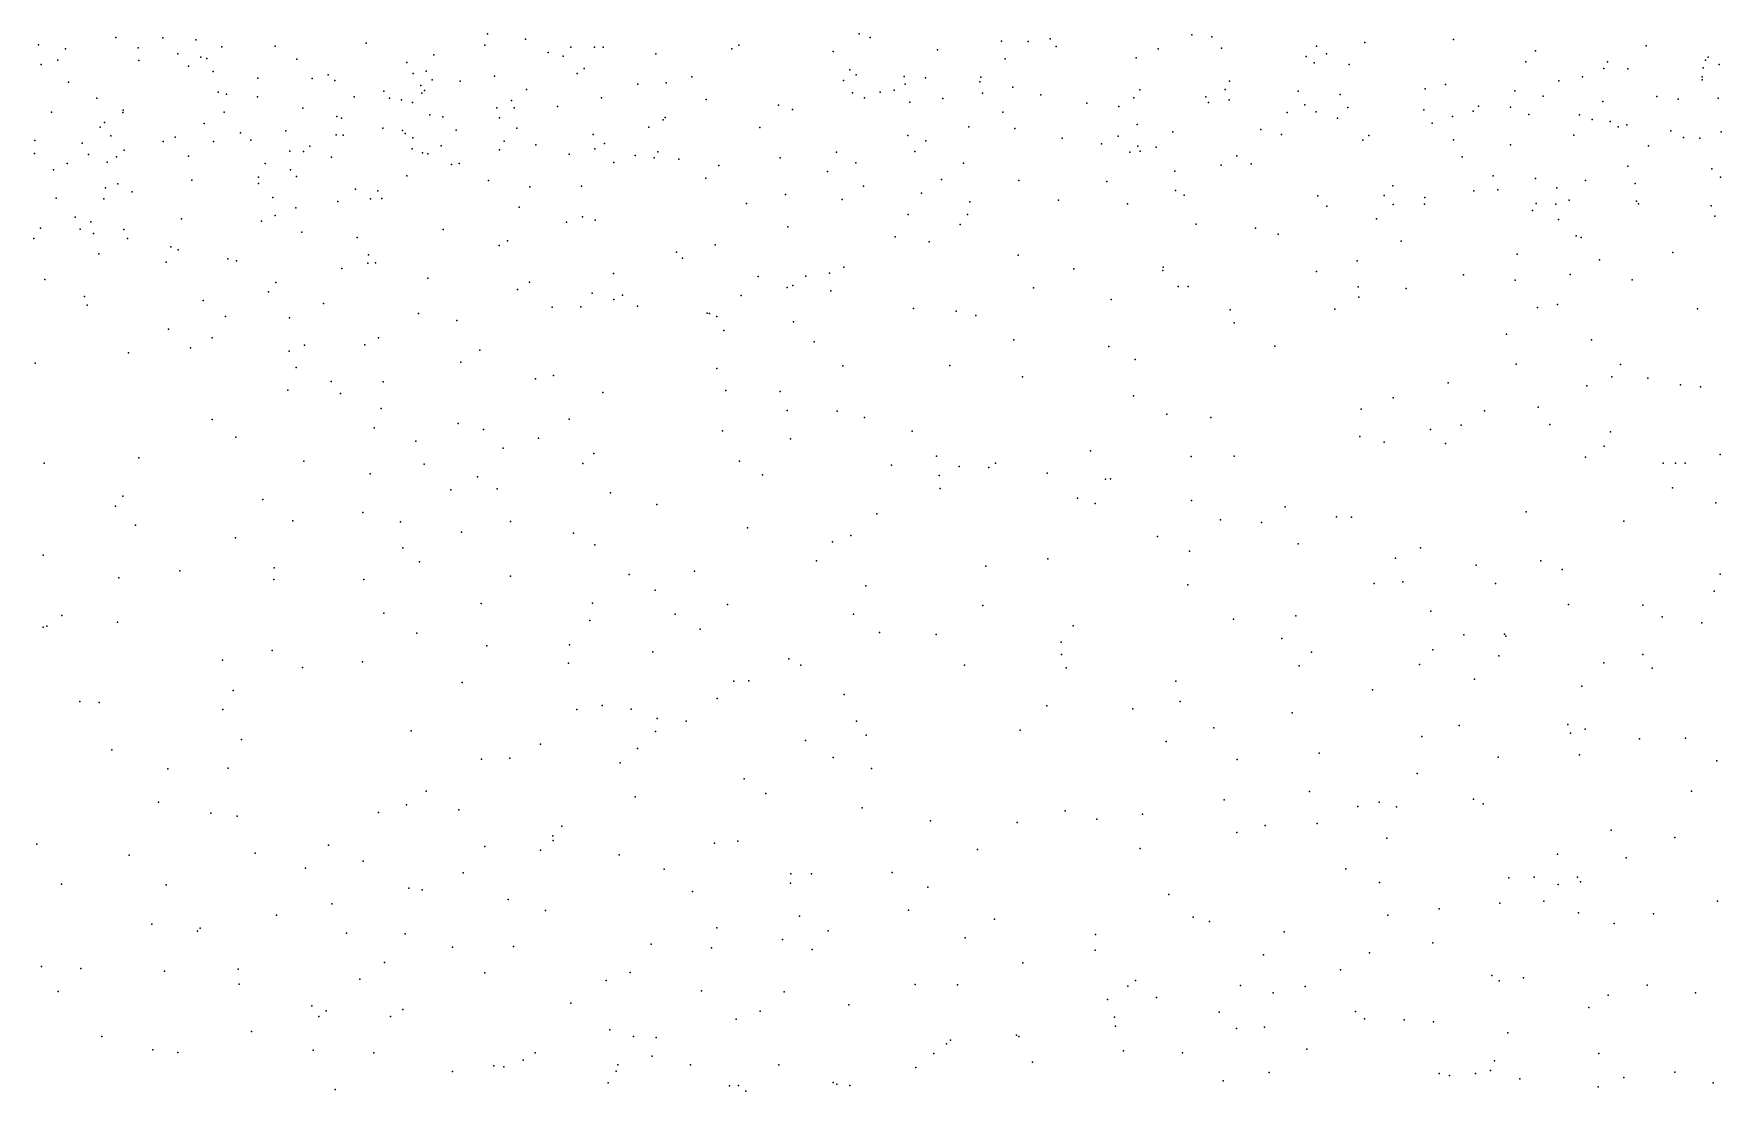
# Model space of a CAD drawing. Header units: metres. Extents: x -25 to 25, y -27.8 to 27.8.
# Drawn here: x 2.824 to 4.205, y -0.853 to 0.012 of the extents above; entities that cross this region are included whole.
import ezdxf

# ---------------------------------------------------------------- set-up
doc = ezdxf.new("R2010")
doc.units = ezdxf.units.M

msp = doc.modelspace()

# ---------------------------------------------------------------- linework, layer by layer
for p in [(2.828, 0.0031, 17.0865), (2.8912, 0.0091, 20.4094), (2.9095, 0.0005, -0.2182), (2.9297, 0.0088, 5.5711), (2.9566, 0.007, 8.3926), (2.9781, 0.0015, 17.0406), (3.0217, 0.002, 5.2404), (3.0962, 0.0045, 11.0477), (3.1933, 0.0027, -7.238), (3.1954, 0.0121, 19.8389), (3.2264, 0.0076, 11.5394), (3.2636, 0.0011, -8.8319), (3.2829, 0.0011, -19.3246), (3.2901, 0.0012, 23.9982), (3.4011, 0.0027, 13.4405), (3.4995, 0.012, 10.1173), (3.5085, 0.009, -25.54), (3.616, 0.0061, 13.3228), (3.6376, 0.0058, 2.7217), (3.6558, 0.0079, 11.5506), (3.6607, 0.0017, 13.1548), (3.7716, 0.0112, -24.9507), (3.7881, 0.0097, -21.1435), (3.7958, 0.0002, 11.3757), (3.8736, 0.0019, 24.6927), (3.9132, 0.0049, 11.7953), (3.9857, 0.0073, 17.2812), (4.1435, 0.0021, -14.081), (2.8303, -0.0131, 0.2526), (2.8439, -0.0096, 0.4764), (2.8502, -0.0003, 19.2836), (2.9102, -0.0099, -13.8667), (2.9421, -0.0043, 19.2534), (2.9607, -0.007, 23.5957), (2.9657, -0.008, 13.5768), (3.0394, -0.0086, 9.0185), (3.1293, -0.0113, 8.5045), (3.1514, -0.0051, -13.9439), (3.245, -0.0031, 24.6355), (3.2572, -0.0062, 23.7831), (3.3331, -0.0044, 24.86), (3.3953, -0.0002, 19.2882), (3.4783, -0.0024, -4.8384), (3.5636, -0.0011, 0.1148), (3.619, -0.0083, -5.4237), (3.726, -0.0076, 4.5782), (3.7442, -0.0002, 24.8665), (3.8651, -0.0064, 13.3666), (3.8718, -0.0117, 5.5417), (3.8817, -0.0044, 23.3868), (3.9005, -0.013, 4.5439), (4.045, -0.0109, 10.4147), (4.0529, -0.0018, 24.3156), (4.1118, -0.0108, -9.3642), (4.1918, -0.0096, 12.7976), (4.194, -0.007, -9.4892), (4.2032, -0.013, 21.1262), (2.8525, -0.0275, -13.8262), (2.9508, -0.0145, 23.2526), (2.9709, -0.0189, 25.5098), (3.0074, -0.0242, -7.1497), (3.0518, -0.0246, 23.7437), (3.0651, -0.0214, 18.9166), (3.0704, -0.0262, 23.3825), (3.1346, -0.0205, 5.5913), (3.1453, -0.0186, 4.978), (3.15, -0.0255, 2.0891), (3.1729, -0.0266, 23.5013), (3.201, -0.0226, 19.5742), (3.2688, -0.0203, 21.1393), (3.2745, -0.0164, -5.2721), (3.3626, -0.0232, 4.7232), (3.4865, -0.0261, 19.2892), (3.4919, -0.0175, 13.1248), (3.4971, -0.0216, 3.708), (3.5364, -0.0228, 25.3146), (3.5538, -0.024, -8.9565), (3.5983, -0.0273, 3.5127), (3.5991, -0.0233, 25.1077), (3.8025, -0.0267, 25.5019), (4.0719, -0.0263, 17.2404), (4.0912, -0.0232, -25.6152), (4.1087, -0.0162, -24.7287), (4.1283, -0.0165, 7.1552), (4.1891, -0.0256, 19.8738), (4.1892, -0.0231, 10.9728), (4.19, -0.0157, 7.6053), (2.8758, -0.0405, 22.4836), (2.9749, -0.0358, -13.8866), (2.9817, -0.0374, 21.345), (3.0071, -0.0395, -8.7527), (3.0862, -0.0394, -13.9246), (3.1106, -0.0348, 12.9167), (3.1151, -0.0405, 24.0066), (3.1408, -0.0301, 24.4615), (3.1417, -0.0365, 11.4032), (3.1437, -0.0344, 8.8037), (3.2272, -0.0334, 3.5705), (3.2885, -0.0402, -5.1437), (3.3184, -0.0292, 5.5858), (3.3415, -0.0279, -8.8571), (3.494, -0.0361, 3.1922), (3.5037, -0.0402, -9.8398), (3.5166, -0.0356, -13.9933), (3.5282, -0.034, 21.0847), (3.5371, -0.0292, 2.9488), (3.568, -0.0408, -25.3224), (3.6003, -0.0366, -14.0065), (3.6252, -0.0315, -8.995), (3.6481, -0.0379, 9.7523), (3.7241, -0.0402, 0.0714), (3.7292, -0.0337, -6.456), (3.7832, -0.0394, -14.0291), (3.799, -0.0334, 10.2309), (3.8585, -0.0348, 9.618), (3.893, -0.0376, 17.2715), (3.9626, -0.0329, 25.4973), (3.9791, -0.0294, 11.6366), (4.036, -0.0346, 24.6205), (4.0591, -0.039, 11.3529), (4.1522, -0.0393, 17.2153), (4.2024, -0.0406, 5.6067), (2.8386, -0.052, -17.4319), (2.8969, -0.0523, -1.0481), (2.8973, -0.0503, 22.1575), (2.98, -0.0521, -17.6617), (3.0443, -0.0488, 24.1666), (3.1249, -0.0419, -4.1934), (3.134, -0.0442, 5.3933), (3.1483, -0.0541, 19.3067), (3.203, -0.0486, 23.3044), (3.215, -0.0426, -13.946), (3.2172, -0.0484, 24.9546), (3.2526, -0.0474, -4.5146), (3.3742, -0.0417, 13.2462), (3.4334, -0.0462, -8.8935), (3.445, -0.0498, -0.0968), (3.5409, -0.0438, 2.5833), (3.617, -0.052, 4.7021), (3.6857, -0.0447, 19.3496), (3.712, -0.0475, 23.2768), (3.7854, -0.0441, 17.254), (3.8023, -0.042, -10.8488), (3.8496, -0.0523, -1.1674), (3.8642, -0.046, -14.0365), (3.8733, -0.0517, 25.3633), (3.8994, -0.0483, 0.081), (3.9615, -0.0502, -23.378), (4.0018, -0.0513, 13.1165), (4.0061, -0.047, -9.2429), (4.0324, -0.048, 10.2633), (4.0474, -0.0539, 25.0628), (4.0888, -0.0543, 24.8849), (4.1079, -0.0434, -13.5129), (4.1695, -0.0415, 11.6232), (2.8784, -0.0643, -19.0183), (2.8821, -0.0606, 24.0844), (2.9636, -0.0614, 24.3432), (2.9932, -0.0689, -0.4347), (3.0303, -0.0674, 23.0476), (3.0722, -0.0556, -8.7789), (3.076, -0.057, 19.6877), (3.1096, -0.0651, -17.8913), (3.1259, -0.0669, -6.11), (3.1587, -0.0558, 3.3336), (3.1697, -0.0668, -5.5668), (3.2053, -0.0566, 17.0361), (3.2194, -0.065, 3.1307), (3.3274, -0.0642, 5.4259), (3.339, -0.0584, 3.0318), (3.3408, -0.0564, 19.2912), (3.4182, -0.0646, 2.734), (3.5893, -0.0641, -1.2687), (3.6268, -0.0653, -13.8299), (3.7268, -0.062, 22.3858), (3.7562, -0.0682, 9.962), (3.828, -0.0663, -9.0959), (3.8907, -0.0569, -9.1447), (3.9682, -0.0609, -14.0392), (3.9848, -0.0557, -22.1516), (4.0993, -0.0581, 19.7592), (4.1139, -0.0597, -25.4089), (4.1205, -0.064, 10.1375), (4.1276, -0.0623, 13.4631), (4.1635, -0.0674, -9.4347), (4.2048, -0.068, 4.5719), (2.825, -0.0751, 19.0635), (2.8636, -0.0775, -7.0591), (2.8872, -0.0715, 19.3564), (2.9301, -0.076, -13.8403), (2.9399, -0.0726, 13.12), (2.9713, -0.0759, 19.1549), (3.0018, -0.0749, 13.2704), (3.0501, -0.0798, 22.1945), (3.0716, -0.0705, 19.4976), (3.0773, -0.0708, 24.8518), (3.1279, -0.0694, 21.2852), (3.1338, -0.0819, -1.2024), (3.1342, -0.0731, -0.371), (3.1574, -0.0795, -4.9176), (3.209, -0.0758, 2.3178), (3.2348, -0.0787, 23.1335), (3.2817, -0.0703, -6.8702), (3.2831, -0.0821, -0.3071), (3.291, -0.0777, -1.2706), (3.5392, -0.071, 5.4143), (3.5539, -0.0755, -6.586), (3.6655, -0.0732, -14.0025), (3.6977, -0.078, -5.8137), (3.7113, -0.0717, 17.2136), (3.7274, -0.0798, -6.1797), (3.7425, -0.0807, 22.6455), (3.845, -0.0702, 5.391), (3.9115, -0.075, 9.8576), (3.9165, -0.071, -25.217), (3.9856, -0.0746, 22.5274), (4.0325, -0.0787, 4.7107), (4.0841, -0.0708, 9.9827), (4.1452, -0.0795, 5.4199), (4.174, -0.0727, 24.5416), (4.1873, -0.0734, 21.2778), (2.8247, -0.0858, 2.2801), (2.8514, -0.0941, 2.9288), (2.869, -0.0866, 19.9977), (2.8843, -0.0929, 11.1572), (2.8917, -0.0885, -8.738), (2.8981, -0.0831, 3.0971), (2.9506, -0.0879, 21.5979), (3.0135, -0.0941, 19.3272), (3.0336, -0.084, -13.8885), (3.0447, -0.0841, 2.9468), (3.0676, -0.0889, 22.6786), (3.1422, -0.0853, -7.8012), (3.1466, -0.086, 22.4719), (3.1659, -0.0949, 22.9798), (3.1723, -0.0939, 2.4695), (3.2053, -0.0829, 2.8212), (3.2623, -0.0863, 22.3568), (3.2988, -0.0932, 22.5555), (3.3163, -0.0874, 2.5647), (3.3318, -0.0895, -8.1893), (3.3347, -0.0844, 5.0087), (3.352, -0.0906, -13.9549), (3.3846, -0.0957, 23.072), (3.4348, -0.0895, 5.2566), (3.4809, -0.0847, -5.5417), (3.4967, -0.0936, -8.9309), (3.5451, -0.0842, 22.5603), (3.5847, -0.0938, 17.1516), (3.7208, -0.0847, -5.9825), (3.7293, -0.0838, -9.0524), (3.7955, -0.0954, -0.0703), (3.8085, -0.0877, 4.8205), (3.8201, -0.0942, 21.1765), (3.9927, -0.0885, 22.0889), (4.1283, -0.0961, -20.7712), (2.8403, -0.0993, 2.5021), (2.9534, -0.1076, -0.812), (3.0079, -0.1104, -4.362), (3.008, -0.1053, 2.4925), (3.0341, -0.0991, 25.032), (3.039, -0.1046, 2.6761), (3.1294, -0.1041, -8.8027), (3.1961, -0.1079, 19.287), (3.3741, -0.1061, 17.0767), (3.4736, -0.1005, 17.1094), (3.5667, -0.107, -0.206), (3.63, -0.1079, 21.2097), (3.702, -0.1087, -21.4862), (3.7576, -0.1002, 22.8052), (4.0183, -0.1042, 21.2444), (4.0527, -0.1064, 22.7492), (4.0937, -0.1079, 17.183), (4.1345, -0.1104, 22.56), (4.1971, -0.0983, -0.0016), (4.2041, -0.1052, 4.7827), (2.8424, -0.1223, -5.9422), (2.8814, -0.123, 19.4343), (2.8829, -0.1138, -13.7883), (2.8928, -0.1106, 19.8062), (2.9045, -0.1171, -5.6029), (3.0198, -0.1217, -5.4381), (3.0874, -0.1149, -19.0583), (3.0997, -0.1228, -13.9257), (3.1055, -0.1163, -6.8548), (3.1088, -0.1227, -5.6176), (3.23, -0.1131, 22.73), (3.2724, -0.1125, -5.5381), (3.4392, -0.1194, -8.8996), (3.4855, -0.1235, -9.3052), (3.5031, -0.1126, 4.9926), (3.5505, -0.1184, -5.7339), (3.6626, -0.1241, 4.9812), (3.7583, -0.1161, 22.0619), (3.7654, -0.1199, -4.4824), (3.8747, -0.1204, 19.4222), (3.9289, -0.1202, 4.9366), (3.936, -0.1124, -22.4938), (3.9623, -0.1218, 5.152), (4.0024, -0.1163, -0.9428), (4.0219, -0.1156, -9.2671), (4.0703, -0.1139, 4.8698), (4.0805, -0.1239, 21.4242), (2.8581, -0.138, 19.76), (3.0217, -0.1365, -5.7968), (3.0384, -0.1304, -4.5371), (3.0728, -0.1251, -4.7184), (3.2212, -0.1296, 22.1122), (3.2732, -0.1375, -8.8403), (3.4072, -0.1268, 22.8313), (3.5396, -0.1356, -1.1362), (3.588, -0.1358, -5.9169), (3.5899, -0.1254, 22.1341), (3.7189, -0.1269, 5.1393), (3.8821, -0.1288, -22.9975), (3.9365, -0.1276, 19.4996), (3.9621, -0.1273, -9.2106), (4.0503, -0.1324, -0.0928), (4.0533, -0.1267, 19.6672), (4.0695, -0.1274, 21.8805), (4.1354, -0.1249, 22.0307), (4.137, -0.1269, 19.8536), (4.1966, -0.1287, 22.2426), (4.1995, -0.1371, 5.141), (2.8297, -0.1468, -6.6202), (2.8622, -0.1478, 19.8942), (2.8708, -0.1418, 19.6536), (2.873, -0.1512, 24.9558), (2.8978, -0.1479, 17.041), (2.9449, -0.1394, -6.8279), (3.0104, -0.1413, -8.7652), (3.0434, -0.1502, 17.0074), (3.1591, -0.1479, -13.9111), (3.2599, -0.142, -13.9308), (3.2835, -0.1404, 19.3021), (3.4412, -0.1459, -13.9548), (3.582, -0.1438, -8.9804), (3.7753, -0.1435, -19.5167), (3.8236, -0.1469, 17.1945), (3.8423, -0.1518, -13.7638), (3.9226, -0.1394, 17.1935), (4.0717, -0.1397, 21.6832), (2.8241, -0.1553, -8.743), (2.9009, -0.1553, -5.2037), (2.9363, -0.1621, 19.5219), (2.9422, -0.1647, -4.9248), (3.0888, -0.1545, 21.8727), (3.205, -0.1612, -8.8201), (3.2118, -0.1573, -5.7698), (3.3815, -0.1605, -6.5305), (3.5288, -0.154, -8.3615), (3.5568, -0.158, -13.9678), (3.943, -0.1575, -13.9977), (4.0861, -0.1533, -11.4799), (4.0903, -0.1546, -14.0073), (2.8774, -0.168, 19.9788), (2.9325, -0.1747, 19.8278), (2.9829, -0.1719, -13.8142), (2.99, -0.1736, 19.453), (3.0974, -0.1754, 19.3869), (3.098, -0.1688, -0.768), (3.1038, -0.1752, 21.7145), (3.35, -0.1664, -8.8652), (3.355, -0.1714, 21.4171), (3.487, -0.1788, -6.0295), (3.6295, -0.169, -1.0146), (3.7483, -0.1787, 21.8721), (3.907, -0.1737, -0.8226), (4.0378, -0.1682, 17.1566), (4.1051, -0.1729, -0.8161), (4.1652, -0.1667, -14.0038), (2.8331, -0.1889, -4.7213), (3.0221, -0.1913, -6.3856), (3.0762, -0.1798, -13.8558), (3.1464, -0.1879, -6.6014), (3.2297, -0.1911, -0.6727), (3.2985, -0.184, -7.9073), (3.4169, -0.1865, -6.357), (3.4558, -0.1862, 17.0833), (3.4752, -0.1837, -8.9224), (3.6751, -0.1801, 17.146), (3.7478, -0.1814, -0.3526), (3.8737, -0.1824, -13.9855), (3.9939, -0.1852, 19.5796), (4.0362, -0.1895, -0.2599), (4.0811, -0.1847, 19.7447), (4.132, -0.1892, -19.5141), (2.8655, -0.2028, -14.0234), (2.9627, -0.206, 20.0082), (3.0163, -0.1989, 19.5631), (3.2198, -0.197, -13.9098), (3.281, -0.2001, -6.0147), (3.2986, -0.2052, 17.0272), (3.3057, -0.2018, -7.4923), (3.4028, -0.2021, -0.5856), (3.4406, -0.1954, -0.9906), (3.4452, -0.1938, -6.8098), (3.4762, -0.1982, 19.2961), (3.6421, -0.1956, -0.471), (3.7055, -0.2053, 21.523), (3.7604, -0.1945, 19.3591), (3.7685, -0.1945, -9.0784), (3.9077, -0.1949, -21.9098), (3.9082, -0.2032, -0.641), (3.9471, -0.1963, -22.7721), (2.8679, -0.2098, -13.6924), (2.9809, -0.2191, -8.7677), (3.0334, -0.2202, 19.719), (3.0612, -0.2084, -8.7927), (3.1388, -0.2167, -6.3494), (3.2482, -0.2115, -6.2473), (3.2716, -0.2112, -8.847), (3.318, -0.2106, 21.8151), (3.375, -0.2164, -0.7513), (3.3771, -0.2167, 21.6275), (3.383, -0.2191, 19.311), (3.544, -0.2127, -8.9667), (3.5788, -0.2147, -0.7347), (3.5949, -0.2182, 21.7282), (3.803, -0.2138, -20.9986), (3.8886, -0.2131, 17.1701), (4.0545, -0.2117, -13.9767), (4.0707, -0.2093, -0.6326), (4.1855, -0.213, -11.6839), (2.9343, -0.2294, 17.0302), (3.1702, -0.2225, 17.0039), (3.3888, -0.2306, -13.9317), (3.4458, -0.2234, -4.8739), (3.8063, -0.2244, -13.9605), (4.0291, -0.2336, -11.2936), (2.9523, -0.2447, 20.1988), (2.9701, -0.2367, -13.7634), (3.0331, -0.2476, -13.8029), (3.0455, -0.2427, 19.8543), (3.095, -0.2424, -5.6653), (3.1062, -0.2365, 19.4688), (3.1892, -0.2466, -8.8249), (3.4626, -0.2398, -10.0083), (3.6261, -0.2382, -9.0218), (3.7037, -0.2438, -9.0587), (3.8395, -0.2435, -10.9148), (4.0986, -0.2383, 17.1266), (2.8253, -0.2574, -13.6112), (2.9017, -0.2488, 20.2886), (3.0389, -0.2609, 20.0245), (3.1735, -0.2564, -18.3348), (3.3831, -0.2617, -8.8936), (3.486, -0.2596, -7.291), (3.5737, -0.2593, -8.1266), (3.7253, -0.2542, 17.1317), (4.037, -0.258, 19.6764), (4.1224, -0.2584, -13.4824), (3.0675, -0.2724, 17.0056), (3.1099, -0.2727, 19.6672), (3.2345, -0.2702, -13.8853), (3.2494, -0.2674, -5.2033), (3.633, -0.2684, -8.9546), (3.9813, -0.2734, -9.2769), (4.0948, -0.2758, -22.3133), (4.1153, -0.2684, -13.9474), (4.1448, -0.2696, 19.9248), (4.1715, -0.2751, -9.5143), (3.0319, -0.2793, 20.1291), (3.0752, -0.2822, -8.81), (3.2896, -0.2814, 19.3702), (3.3903, -0.2798, -13.958), (3.4348, -0.2805, -7.6542), (3.7239, -0.2841, 19.3451), (3.9363, -0.2856, 19.4898), (4.1877, -0.2767, -23.1441), (2.9701, -0.3035, -13.7163), (3.1083, -0.2944, -13.8188), (3.2621, -0.3032, 17.0111), (3.4406, -0.296, -8.9287), (3.4815, -0.2965, 17.0696), (3.5037, -0.3017, -8.9654), (3.7512, -0.2989, -9.0986), (3.7871, -0.3017, -13.9307), (3.9102, -0.295, -13.9321), (4.0112, -0.2964, 17.1278), (4.0549, -0.2932, -4.3265), (3.1025, -0.3101, 19.9738), (3.1713, -0.3067, -18.656), (3.1922, -0.3115, 19.5805), (3.3876, -0.3126, 17.0361), (3.5427, -0.3128, -13.9218), (3.909, -0.3172, -9.2261), (3.9668, -0.3116, -13.6396), (3.9921, -0.308, 19.6042), (4.0645, -0.3075, -9.3849), (4.1143, -0.3136, -22.9293), (2.9894, -0.3178, -17.2857), (3.1366, -0.321, 19.835), (3.2081, -0.3269, -6.5177), (3.2371, -0.3187, 19.4932), (3.2824, -0.3312, -13.8742), (3.4434, -0.3191, 19.3357), (3.6886, -0.3289, -21.2051), (3.929, -0.322, 17.1287), (3.9793, -0.323, -13.9217), (4.1091, -0.3253, -9.4495), (2.8325, -0.3392, -13.5522), (2.9101, -0.3348, 20.4469), (3.0452, -0.3374, 20.2629), (3.1434, -0.34, 17.0035), (3.2734, -0.3393, -8.8722), (3.4015, -0.3375, -13.9025), (3.5259, -0.3408, 19.3276), (3.5627, -0.3335, -7.814), (3.5813, -0.3419, -7.472), (3.6056, -0.3427, -10.6326), (3.6109, -0.3392, -13.9195), (3.7712, -0.3337, -21.6631), (3.8064, -0.3334, 19.3717), (4.0936, -0.3341, 19.8572), (4.1572, -0.3391, 19.9709), (4.1674, -0.3391, -9.55), (4.1754, -0.3392, 17.0914), (4.2038, -0.332, 20.0453), (3.0994, -0.3479, 20.1466), (3.1873, -0.3503, 19.761), (3.4204, -0.3486, -9.7636), (3.565, -0.3491, -9.018), (3.6532, -0.3474, -13.9701), (3.7009, -0.3523, -13.9143), (3.7052, -0.352, -9.09), (2.8971, -0.3661, -8.8027), (3.0114, -0.3689, -13.7029), (3.1654, -0.3609, 19.9315), (3.2034, -0.3602, -13.834), (3.2959, -0.3635, -18.9141), (3.5658, -0.3598, -4.7473), (3.678, -0.3678, 19.3326), (3.6925, -0.372, 17.1025), (3.7714, -0.3697, -13.9074), (4.1649, -0.3593, -13.9095), (4.2004, -0.3716, -9.6233), (2.8909, -0.3744, 20.5294), (3.036, -0.3863, 20.3692), (3.0934, -0.3795, -13.7581), (3.3339, -0.373, 19.4307), (3.514, -0.3805, -9.2715), (3.7951, -0.3855, 17.1107), (3.848, -0.3747, -8.4579), (3.8899, -0.3831, -8.2216), (3.9023, -0.3833, 19.4423), (4.0453, -0.3789, 19.7427), (4.1252, -0.3865, -9.5151), (2.9073, -0.3897, -13.5889), (2.9891, -0.4002, 20.4599), (3.1242, -0.387, -5.4996), (3.1742, -0.3956, 20.0407), (3.2141, -0.3869, -8.8556), (3.2658, -0.3963, 17.0118), (3.4081, -0.392, 19.3843), (3.4927, -0.3982, -13.8925), (3.7435, -0.3992, -9.1361), (3.8286, -0.3875, -9.1888), (3.1262, -0.4084, 20.2122), (3.2833, -0.4058, 19.6093), (3.4776, -0.4034, -8.9796), (3.7698, -0.411, -8.7988), (3.8586, -0.405, -13.8945), (3.9588, -0.4084, -9.3262), (2.8319, -0.4143, -13.4827), (2.9437, -0.4273, -8.8161), (3.0209, -0.4247, -8.8264), (3.1398, -0.4199, -14.0433), (3.3648, -0.4275, -13.8515), (3.4646, -0.4189, -17.7693), (3.6032, -0.4234, -13.8853), (3.6537, -0.4174, -9.0844), (3.9383, -0.4169, 19.5362), (4.0043, -0.4226, 19.6821), (4.0571, -0.4191, -11.6531), (4.0746, -0.4262, -13.8714), (2.8937, -0.4328, -13.5334), (3.0206, -0.4342, -13.6551), (3.0942, -0.4343, -13.714), (3.2141, -0.4315, 19.9698), (3.3113, -0.4302, -18.5589), (3.505, -0.4394, 19.376), (3.7684, -0.4385, -13.871), (3.9208, -0.4376, 17.1077), (3.9443, -0.4362, -19.3945), (4.0201, -0.4375, -8.0157), (4.2038, -0.4298, 20.0892), (3.1901, -0.4539, -13.7706), (3.2813, -0.4535, 19.7421), (3.3325, -0.443, -6.659), (3.3918, -0.4546, 17.0381), (3.6006, -0.4555, -19.2045), (4.0799, -0.4548, -9.4966), (4.1406, -0.4553, -9.5922), (4.1989, -0.4438, -13.8589), (2.8472, -0.4638, -13.4344), (2.8927, -0.4691, 20.6126), (3.1106, -0.4618, 17.0271), (3.2791, -0.4678, -13.7904), (3.3488, -0.4625, 19.5493), (3.4949, -0.4627, -10.4612), (3.8058, -0.4667, -9.2197), (3.8566, -0.4641, -13.8476), (3.9671, -0.4601, -9.3745), (4.1564, -0.4649, -11.9983), (2.8319, -0.4732, -14.0993), (2.8349, -0.4724, -8.8268), (3.1375, -0.4782, 20.3016), (3.3693, -0.475, -8.9539), (3.5161, -0.4777, 17.07), (3.5624, -0.4792, -13.8388), (3.6745, -0.4722, -8.9905), (3.8453, -0.4826, 17.1095), (3.9941, -0.4795, 17.0994), (4.0274, -0.4791, -9.4491), (4.0285, -0.4807, -13.8278), (4.189, -0.4698, -7.8009), (3.0192, -0.4922, -6.2392), (3.1947, -0.4885, -8.8842), (3.2624, -0.4876, -8.911), (3.3306, -0.4933, 19.6606), (3.6647, -0.4854, -10.7801), (3.6651, -0.4955, -9.1345), (3.8695, -0.4938, 19.4668), (3.9689, -0.4918, -13.232), (4.0228, -0.4966, -13.0069), (4.1407, -0.4955, 17.0848), (2.9784, -0.5003, -5.9312), (3.0441, -0.5063, -13.6011), (3.0931, -0.5015, -8.8702), (3.2616, -0.5028, 19.9955), (3.442, -0.4992, -18.3776), (3.4518, -0.5042, 19.4705), (3.5857, -0.5043, -9.0884), (3.6687, -0.5064, -13.821), (3.8594, -0.505, -13.8346), (3.9579, -0.5039, -13.8124), (4.1087, -0.5025, -7.5999), (4.1482, -0.5067, -9.6457), (3.1746, -0.5184, -13.7009), (3.3969, -0.5174, -9.9673), (3.4091, -0.517, -10.2152), (3.7586, -0.5175, -14.0443), (3.9195, -0.5246, -4.5206), (4.0028, -0.5158, 19.7247), (4.0906, -0.5214, -9.5672), (2.8618, -0.534, 17.1134), (2.8777, -0.5349, -13.3748), (2.9873, -0.5251, -13.5346), (3.2892, -0.5373, -17.3923), (3.3833, -0.5315, -13.7779), (3.4873, -0.5283, -18.8974), (3.6529, -0.5377, 19.4089), (3.7621, -0.534, -13.796), (2.9787, -0.5406, -17.2596), (3.2685, -0.5406, 17.0379), (3.3128, -0.5402, -13.7464), (3.3343, -0.548, -8.9749), (3.358, -0.5501, 17.0447), (3.4973, -0.5501, -9.0611), (3.7233, -0.5399, -9.2018), (3.8536, -0.5433, -13.7848), (2.9941, -0.565, 17.0831), (3.133, -0.558, 20.4231), (3.3329, -0.5585, 19.8626), (3.4556, -0.5658, 19.5516), (3.5051, -0.5617, -6.8458), (3.6311, -0.5574, -9.145), (3.7897, -0.5555, -9.2647), (3.9597, -0.5627, 19.6648), (3.9903, -0.5536, -13.7703), (4.0793, -0.5529, 19.9003), (4.0815, -0.56, 17.0879), (4.0934, -0.5566, -13.7655), (4.1378, -0.5647, 20.0427), (4.1756, -0.564, -9.7506), (2.8879, -0.5735, -8.8583), (3.2387, -0.5688, 20.1985), (3.3181, -0.5725, 19.9686), (3.7506, -0.5667, -21.3552), (3.8759, -0.5762, -8.7016), (4.0223, -0.5797, -9.5253), (4.0887, -0.5776, -9.611), (2.9338, -0.5892, -13.3663), (2.9832, -0.5885, -8.868), (3.1904, -0.5813, -8.9199), (3.2137, -0.5805, -6.5405), (3.3038, -0.5841, 20.0594), (3.4783, -0.5799, -4.8471), (3.5096, -0.5888, -13.7496), (3.8087, -0.5815, -19.2042), (3.9561, -0.5928, -20.9595), (4.2012, -0.5826, 20.1384), (3.1451, -0.6075, 17.0658), (3.4053, -0.5973, 19.6691), (4.1805, -0.6075, -13.7221), (2.9261, -0.6165, 17.1146), (3.1292, -0.6186, 20.5), (3.3163, -0.6121, -9.0012), (3.423, -0.6094, -13.7244), (3.5019, -0.621, -9.1027), (3.7982, -0.6144, -13.7305), (3.868, -0.6077, 17.1044), (3.9074, -0.6199, 19.6055), (3.925, -0.6163, -13.7222), (3.9392, -0.6203, -7.3717), (4.0021, -0.6138, 19.7717), (4.0101, -0.6177, 17.0963), (2.9691, -0.6254, -14.1667), (2.9906, -0.6277, 20.6711), (3.1063, -0.6249, -13.5313), (3.172, -0.6227, -13.594), (3.5579, -0.6317, -9.2946), (3.6286, -0.6331, -13.7186), (3.6679, -0.6235, 19.4657), (3.6938, -0.6302, -9.2398), (3.7314, -0.6263, 17.1032), (3.8741, -0.6338, -9.3954), (3.2487, -0.6439, -5.0966), (3.2491, -0.6476, 20.2582), (3.2562, -0.6359, -14.1666), (3.4001, -0.6482, 19.7528), (3.8085, -0.6412, -9.3421), (3.8316, -0.6354, 19.5264), (3.9313, -0.6457, -9.469), (4.1147, -0.6393, -8.319), (4.1667, -0.6452, -9.825), (2.8267, -0.6506, 17.1539), (2.9023, -0.6596, 20.7443), (3.0053, -0.6581, -13.349), (3.0652, -0.6515, -13.4355), (3.1933, -0.6526, -8.9623), (3.2388, -0.6557, 17.0737), (3.3031, -0.6594, -13.6168), (3.381, -0.65, -13.6655), (3.5964, -0.655, 17.1007), (3.7294, -0.6542, -13.6907), (4.0708, -0.659, -13.6712), (4.127, -0.662, 17.0962), (3.0464, -0.6703, 20.6245), (3.0936, -0.6647, -8.9428), (3.1755, -0.6742, 20.4406), (3.3399, -0.6713, -9.0611), (3.4435, -0.6751, 17.088), (3.4605, -0.6751, 19.6563), (3.5265, -0.6739, 19.5859), (3.8977, -0.671, -13.6673), (2.8467, -0.6835, -8.9195), (2.9325, -0.6839, -13.23), (3.131, -0.6867, -17.3197), (3.1419, -0.688, -13.4665), (3.3631, -0.6895, 19.9562), (3.4433, -0.6827, -9.1223), (3.5555, -0.6859, -13.6502), (3.9252, -0.6822, -11.7049), (4.0309, -0.6783, 19.8465), (4.0518, -0.6776, -9.6588), (4.0714, -0.6837, -19.0975), (4.0871, -0.6776, -9.7201), (4.0897, -0.6816, -12.3747), (3.0681, -0.6994, -13.3454), (3.2122, -0.6961, -13.5292), (3.7529, -0.6919, -18.8567), (3.9741, -0.7037, -9.5917), (4.0236, -0.699, -13.631), (4.0597, -0.6974, -12.164), (4.2017, -0.6974, -13.6279), (2.9208, -0.7161, -13.1609), (3.0228, -0.7087, -13.272), (3.2428, -0.7051, -9.0308), (3.4505, -0.7095, -9.6064), (3.5397, -0.7046, -10.6263), (3.6103, -0.7121, 19.5404), (3.7726, -0.7103, -9.379), (3.7862, -0.7141, 19.564), (3.9319, -0.7087, 19.6854), (4.0881, -0.7068, 19.9651), (4.1172, -0.7155, -13.6118), (4.1493, -0.7078, -9.8817), (2.9582, -0.722, 17.1318), (2.9603, -0.7194, -8.9522), (3.0799, -0.7235, -5.4337), (3.1281, -0.724, 20.5524), (3.3831, -0.7191, -9.1231), (3.4368, -0.7286, 19.7506), (3.4741, -0.7217, -9.1746), (3.5862, -0.7273, -9.2473), (3.6929, -0.7245, -9.3284), (3.8472, -0.7224, -13.6165), (3.9688, -0.7315, -13.6001), (3.1668, -0.7351, -13.3989), (3.2165, -0.7343, -13.4538), (3.3294, -0.7324, 20.1333), (3.3785, -0.7354, -13.5624), (3.461, -0.7368, -13.5789), (3.6926, -0.7373, 19.5627), (3.8304, -0.7412, -11.4442), (3.9171, -0.7395, 17.124), (2.8304, -0.7507, 20.8265), (2.8626, -0.7525, -13.0552), (2.9311, -0.7547, -13.0973), (2.9914, -0.753, 20.7207), (3.111, -0.7476, -13.3007), (3.1931, -0.756, -9.0432), (3.3121, -0.7557, -13.4903), (3.6333, -0.7479, -18.2107), (3.8932, -0.7536, -12.6573), (4.017, -0.7582, -21.5964), (2.8441, -0.7711, -8.9875), (2.9923, -0.7653, -5.8216), (3.0908, -0.7611, -6.3288), (3.2925, -0.7621, 17.1023), (3.3704, -0.7707, 20.0435), (3.438, -0.7716, 17.1079), (3.5453, -0.7655, 17.1169), (3.5798, -0.7657, -13.5656), (3.7192, -0.7668, -13.5694), (3.7256, -0.7623, -13.5876), (3.8115, -0.7662, -9.4725), (3.8383, -0.7723, 17.1346), (3.8644, -0.7672, -9.5272), (4.023, -0.7624, -9.7317), (4.043, -0.7601, 19.8841), (4.1441, -0.766, -13.5546), (4.1838, -0.7723, 20.1484), (3.0516, -0.783, -13.1634), (3.1261, -0.7859, -9.0486), (3.2636, -0.7808, -13.3952), (3.491, -0.782, -9.2387), (3.7025, -0.7779, -10.879), (3.7428, -0.7762, -9.0815), (4.0965, -0.7843, 20.0041), (4.1122, -0.7742, -9.9056), (3.0573, -0.7916, 17.1302), (3.0634, -0.7871, 20.6543), (3.116, -0.7917, -13.2169), (3.3988, -0.7938, -10.2991), (3.4184, -0.7873, 19.846), (3.7084, -0.7921, 17.133), (3.7092, -0.7996, -9.4221), (3.794, -0.788, -13.5483), (3.8311, -0.8005, -18.6418), (3.9055, -0.7876, -9.6002), (3.9129, -0.7937, -8.8408), (3.9453, -0.7943, 19.7392), (3.9694, -0.7961, -21.3858), (2.8797, -0.8079, -12.9784), (3.0022, -0.804, -13.0662), (3.2955, -0.8027, 20.3197), (3.3148, -0.808, -9.1587), (3.3333, -0.8088, -13.3939), (3.571, -0.8141, 19.6524), (3.5743, -0.8109, -9.3254), (3.6282, -0.807, -13.5262), (3.63, -0.808, -18.0031), (3.8082, -0.8016, -7.1781), (4.0303, -0.8049, -13.5185), (2.9214, -0.819, -9.0305), (2.9421, -0.8212, 20.7784), (3.0528, -0.8191, -9.0558), (3.1023, -0.8213, -13.1188), (3.2246, -0.8274, 20.4479), (3.2344, -0.8213, -13.2712), (3.3301, -0.824, 20.2345), (3.5605, -0.8218, -13.1869), (3.7157, -0.8197, -13.5113), (3.7641, -0.8214, -9.4955), (3.8657, -0.8184, -13.5131), (4.0192, -0.8278, -18.794), (4.1047, -0.822, -21.1199), (3.1666, -0.8366, -13.1541), (3.2005, -0.8321, -9.1111), (3.2086, -0.8328, -6.513), (3.3007, -0.8365, -13.3038), (3.3019, -0.8312, -4.9532), (3.3614, -0.8312, 20.1351), (3.4336, -0.8313, -14.2267), (3.5458, -0.8334, -13.4554), (3.6412, -0.8291, -9.3945), (3.835, -0.8375, 19.6249), (3.9739, -0.8382, -11.9728), (3.9825, -0.84, -13.4788), (4.0037, -0.8383, -9.8092), (4.0161, -0.8359, 17.1447), (4.1252, -0.8415, 20.0765), (4.1669, -0.8373, -10.0971), (3.0706, -0.8513, -13.0505), (3.2941, -0.8459, 17.1271), (3.3933, -0.8484, 20.0115), (3.4007, -0.8481, -13.3741), (3.4067, -0.8528, -9.26), (3.4782, -0.8457, -13.4098), (3.4813, -0.847, -9.3014), (3.4917, -0.8482, 17.1402), (3.7974, -0.8443, -11.2116), (4.0399, -0.8427, -9.8733), (4.1041, -0.8492, -13.4549), (4.1982, -0.8459, -7.4849)]:
    msp.add_point(p)

doc.saveas('drawing.dxf')
